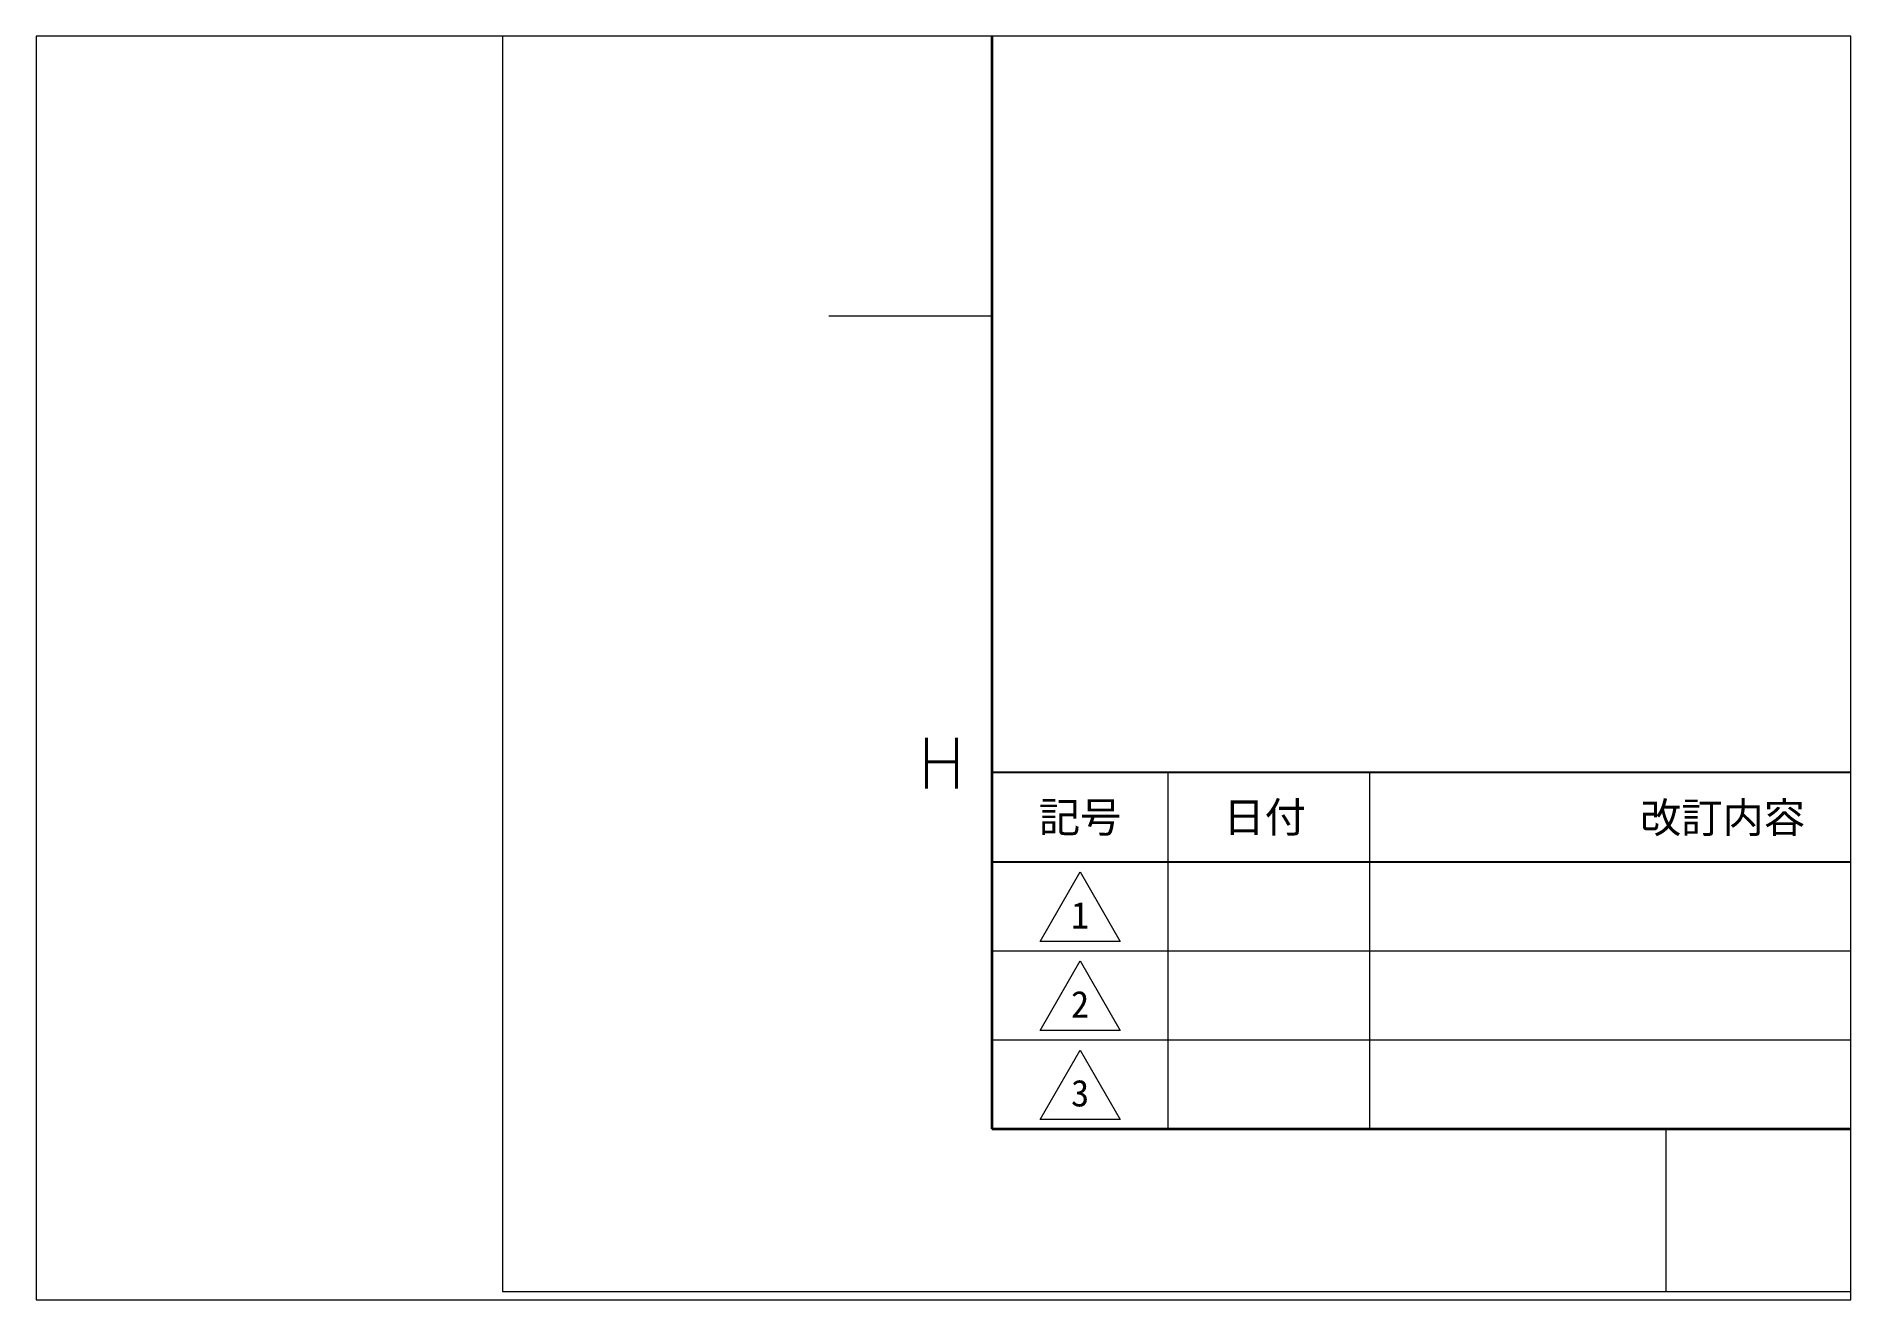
# Paper-space layout 'レイアウト1' of a CAD drawing. Header units: millimetres. Extents: x 29 to 258, y 20 to 179.
# The model-space entities are those that its viewports show. They can reach past a viewport. Long polylines and large blocks are cut down to what shows.
import ezdxf
from ezdxf import colors
from ezdxf.entities.mleader import LeaderData, LeaderLine
from ezdxf.enums import TextEntityAlignment as Align
from ezdxf.math import Vec2, Vec3

# ---------------------------------------------------------------- set-up
doc = ezdxf.new("R2010")
doc.units = ezdxf.units.MM
doc.header["$LTSCALE"] = 1.2
for name, color, linetype, lineweight in [('01_NORMAL', 7, 'Continuous', 25), ('08_DIM', 3, 'Continuous', 13), ('90_FRAME', 5, 'Continuous', 35)]:
    doc.layers.add(name, color=color, linetype=linetype, lineweight=lineweight)
doc.layers.add('91_BLANK', color=5, linetype='Continuous', lineweight=0, plot=False)
doc.styles.add('KSS_TXT', font='txt.shx', dxfattribs={"bigfont": 'extfont2.shx'})
doc.styles.add('MS_G', font='MS Gothic.ttf')
doc.styles.get("Standard").update_dxf_attribs({"font": 'txt.shx', "bigfont": 'extfont2.shx'})
doc.styles.add('表題用', font='MS PGothic.ttf')

# ---------------------------------------------------------------- blocks, each defined once
blk = doc.blocks.new('AM_BALLOON1')
at = {"transparency": 16777216}
blk.add_circle((0, 0), 5, dxfattribs=at)
blk.add_attdef('B_NUMBER', text='', height=3, dxfattribs=at).set_placement((0, 0), align=Align.MIDDLE_CENTER)
blk = doc.blocks.new('_OPEN')
at = {"color": 0, "linetype": 'ByBlock'}
for p, q in [((-1, 0.167), (0, 0)), ((0, 0), (-1, -0.167)), ((0, 0), (-1, 0))]:
    blk.add_line(p, q, dxfattribs=at)

msp = doc.modelspace()

# ---------------------------------------------------------------- linework, layer by layer
at = {"layer": '90_FRAME', "color": 4, "lineweight": 13}
for p, q in [((116.538, 232.318), (77.652, 232.318)), ((277.126, 0), (277.126, 38.712))]:
    msp.add_line(p, q, dxfattribs=at)
at = {"layer": '90_FRAME', "color": 0, "lineweight": 13}
for p, q in [((158.538, 38.712), (158.538, 123.569)), ((206.538, 38.712), (206.538, 123.569)), ((116.538, 81.141), (422.538, 81.141)), ((116.538, 59.926), (422.538, 59.926))]:
    msp.add_line(p, q, dxfattribs=at)
at = {"layer": '90_FRAME', "color": 0, "lineweight": 25}
msp.add_line((116.538, 102.355), (422.538, 102.355), dxfattribs=at)
at = {"layer": '90_FRAME'}
msp.add_lwpolyline([(116.538, 38.712), (2445.717, 38.712), (2445.717, 1703.874), (116.538, 1703.874)], close=True, dxfattribs=at)
at = {"layer": '90_FRAME', "color": 0, "lineweight": 25}
msp.add_lwpolyline([(116.538, 38.712), (422.538, 38.712), (422.538, 123.569), (116.538, 123.569)], close=True, dxfattribs=at)
at = {"layer": '90_FRAME', "color": 0, "lineweight": 13}
for points in [[(127.991, 83.394), (137.538, 99.929), (147.084, 83.394), (127.991, 83.394)], [(127.991, 62.179), (137.538, 78.714), (147.084, 62.179), (127.991, 62.179)], [(127.991, 40.965), (137.538, 57.5), (147.084, 40.965), (127.991, 40.965)]]:
    msp.add_lwpolyline(points, dxfattribs=at)
at = {"layer": '91_BLANK'}
msp.add_lwpolyline([(0, 0), (2484.603, 0), (2484.603, 1748.759), (0, 1748.759)], close=True, dxfattribs=at)

# ---------------------------------------------------------------- texts
at = {"layer": '90_FRAME', "color": 0, "lineweight": 13, "style": 'KSS_TXT'}
msp.add_text('H', height=12, dxfattribs=at).set_placement((98.872, 125.822), align=Align.MIDDLE_LEFT)
at = {"layer": '90_FRAME', "color": 0, "style": '表題用'}
for s, p in [('記号', (137.538, 112.962)), ('日付', (181.507, 112.962))]:
    msp.add_text(s, height=7.2, dxfattribs=at).set_placement(p, align=Align.MIDDLE_CENTER)
msp.add_text('改訂内容', height=7.2, dxfattribs=at).set_placement((290.538, 112.962), align=Align.MIDDLE)
at = {"layer": '90_FRAME', "color": 0, "lineweight": 13, "style": 'MS_G'}
for s, p in [('1', (137.538, 89.626)), ('2', (137.538, 68.412)), ('3', (137.538, 47.198))]:
    msp.add_text(s, height=6.364, dxfattribs=at).set_placement(p, align=Align.MIDDLE)

# ---------------------------------------------------------------- leaders
at = {"layer": '08_DIM'}
ml = msp.add_multileader_block('Standard', dxfattribs=at)
ml.set_content('AM_BALLOON1', color=256, scale=3.75)
ml.set_attribute('B_NUMBER', '103', width=0)
ml.set_leader_properties(color=256, linetype='ByLayer', lineweight=-1)
ml.set_arrow_properties(name='OPEN')
ml.build(insert=Vec2(0, 0))
ml.multileader.update_dxf_attribs({"leader_type": 0, "has_dogleg": 0, "text_right_attachment_type": 6, "dogleg_length": 0, "arrow_head_size": 7.5, "scale": 2.5, "block_connection_type": 1})
ctx = ml.context
ctx.base_point, ctx.scale, ctx.char_height, ctx.arrow_head_size, ctx.landing_gap_size, ctx.plane_origin = Vec3(237.134, 1519.842), 2.5, 15, 7.5, 7.5, Vec3(237.134, 1519.842)
ctx.right_attachment, ctx.attachment_type = 6, 1
notes = []
notes.append((ctx, [(0, (0, 0, 0), (0, 0), (1, 0), 1, [])]))
ctx.block.insert = Vec3(237.134, 1519.842)
ml = msp.add_multileader_block('Standard', dxfattribs=at)
ml.set_content('AM_BALLOON1', color=256, scale=3.75)
ml.set_attribute('B_NUMBER', '104', width=0)
ml.set_leader_properties(color=256, linetype='ByLayer', lineweight=-1)
ml.set_arrow_properties(name='OPEN')
ml.build(insert=Vec2(0, 0))
ml.multileader.update_dxf_attribs({"leader_type": 0, "has_dogleg": 0, "text_right_attachment_type": 6, "dogleg_length": 0, "arrow_head_size": 7.5, "scale": 2.5, "block_connection_type": 1})
ctx = ml.context
ctx.base_point, ctx.scale, ctx.char_height, ctx.arrow_head_size, ctx.landing_gap_size, ctx.plane_origin = Vec3(237.134, 726.485), 2.5, 15, 7.5, 7.5, Vec3(237.134, 726.485)
ctx.right_attachment, ctx.attachment_type = 6, 1
notes.append((ctx, [(0, (0, 0, 0), (0, 0), (1, 0), 1, [])]))
ctx.block.insert = Vec3(237.134, 726.485)
for ctx, leaders in notes:
    for number, flags, end, landing, length, lines in leaders:
        leader = LeaderData()
        leader.index, (leader.has_last_leader_line, leader.has_dogleg_vector, leader.attachment_direction) = number, flags
        leader.last_leader_point, leader.dogleg_vector, leader.dogleg_length = Vec3(end), Vec3(landing), length
        for number, points, colour, breaks in lines:
            line = LeaderLine()
            line.index, line.vertices, line.color, line.breaks = number, Vec3.list(points), colors.encode_raw_color(colour), breaks
            leader.lines.append(line)
        ctx.leaders.append(leader)

psp = doc.layouts.new('レイアウト1')

# ---------------------------------------------------------------- viewports
at = {"layer": '01_NORMAL'}
psp.add_viewport(center=(143.2, 99.71), size=(229.12, 159.5289), view_center_point=(104.994, 148.5), view_height=300.88387, dxfattribs=at)

doc.saveas('drawing.dxf')
